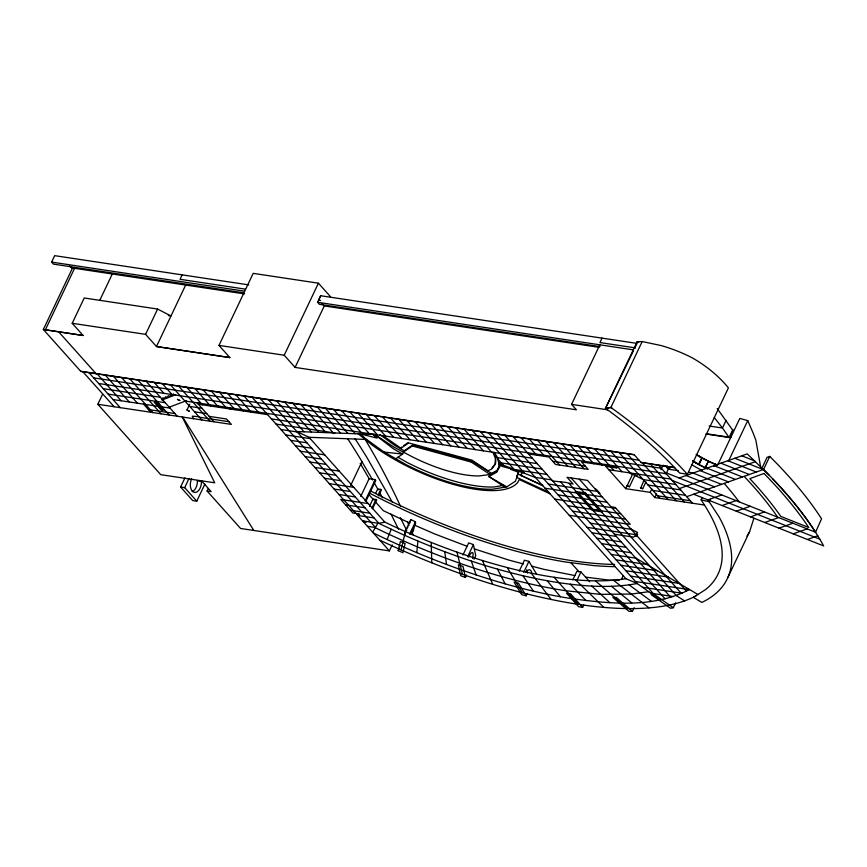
<?xml version="1.0" encoding="UTF-8"?>
<svg xmlns="http://www.w3.org/2000/svg" width="867" height="867" viewBox="0 0 867 867"><rect width="100%" height="100%" fill="white"/><g stroke="black" fill="none" stroke-linecap="round" stroke-linejoin="round"><path stroke-width="1.3" d="M416.778 552.647L417.927 541.03M404.553 535.264L405.431 531.601L401.042 549.895M398.213 550.653L400.402 541.507L405.127 543.587L402.927 552.734L398.213 550.653L399.362 548.226M410.221 521.977L410.774 519.669L415.488 521.761L413.299 530.907L411.565 534.538M516.721 477.782L518.39 472.179L517.881 470.803L501.635 466.197L501.267 464.441L499.468 465.221L497.355 470.976L490.657 474.347L479.408 475.929A77.618 27.69 25.4 0 1 411.261 456.27L393.9 447.101L374.717 434.465L296.807 431.517L309.031 437.293L384.829 522.118L386.574 522.953A269.063 95.988 25.4 0 0 404.618 531.243L406.623 532.132A269.063 95.988 25.4 0 0 430.866 542.298L432.882 543.1A268.282 95.706 25.4 0 0 456.963 552.095L457.082 552.149A269.063 95.988 25.4 0 0 481.012 560.071L482.984 560.678A269.063 95.988 25.4 0 0 506.339 567.311L508.257 567.809A269.063 95.988 25.4 0 0 530.788 573.065L532.62 573.445A269.063 95.988 25.4 0 0 554.067 577.259C577.79 580.727 602.11 582.537 625.909 578.722L637.256 583.502C611.398 588.39 584.781 586.428 558.901 582.678A279.412 99.672 25.4 0 1 548.627 580.998L546.882 580.684A279.412 99.672 25.4 0 1 536.305 578.647L534.527 578.278A279.412 99.672 25.4 0 1 523.679 575.883L521.858 575.45A279.412 99.672 25.4 0 1 510.782 572.719L508.918 572.231A279.412 99.672 25.4 0 1 497.647 569.164L497.474 569.11A275.175 98.166 25.4 0 1 484.48 565.273L484.306 565.219A279.412 99.672 25.4 0 1 472.743 561.545L470.803 560.906A279.412 99.672 25.4 0 1 459.131 556.917L457.18 556.235A279.412 99.672 25.4 0 1 445.432 551.954L443.47 551.217A279.412 99.672 25.4 0 1 431.679 546.644L429.718 545.863A279.412 99.672 25.4 0 1 406.146 535.969L404.195 535.102A279.412 99.672 25.4 0 1 392.48 529.802L390.529 528.892A279.412 99.672 25.4 0 1 378.912 523.365L362.558 520.883L366.221 522.021L363.165 521.566M542.579 485.661L521.045 475.495A100.735 35.937 25.4 0 0 521.576 472.071M753.889 518.303L749.63 531.634L728.128 576.923M186.979 409.972L189.277 411.142L186.979 409.972L189.71 404.217M510.815 469.394L518.39 472.179L515.54 481.109L506.794 486.864L492.705 489.194A98.307 35.07 25.4 0 1 405.994 464.604L384.157 452.097L365.332 438.529L360.455 433.923L377.058 438.095L372.929 434.4L375.216 435.689M548.497 492.077L516.721 477.381L519.474 470.304M629.464 486.734L627.123 485.683L629.464 486.734L635.403 474.227M644.192 479.603L640.735 488.175L642.707 488.728L645.948 481.911M642.707 488.728L640.41 487.557M387.126 539.523L391.245 529.228M182.059 274.85L180.065 279.304L245.448 289.155M636.161 343.267L320.671 295.734L318.688 300.188L320.552 300.47M601.98 338.108L599.986 342.573L635.544 347.927M692.852 460.919L698.921 464.463L702.032 457.906L698.748 464.441L707.494 468.722M705.304 467.747L708.415 461.19L705.131 467.714L707.32 468.7M713.769 466.294L714.798 464.105M713.931 466.316L714.972 464.138L717.172 464.972M243.486 292.753L53.407 264.121L51.597 262.094L54.654 255.657L248.764 284.896M634.276 454.828L80.848 371.444L43.35 329.482L72.535 268.011M74.573 268.315L45.387 329.796L83.102 335.475L72.21 323.293L84.229 297.988L157.61 309.053L170.994 315.967L168.328 315.566M99.868 300.155L112.287 274.005M182.276 416.994L214.745 482.8L160.731 474.661L97.83 404.271L102.306 394.843M330.522 296.72L318.427 283.184L253.197 273.354L218.983 345.402L229.863 357.583L156.483 346.529L145.591 334.348L157.61 309.053M185.668 285.048L156.483 346.529L229.863 357.583M162.216 399.188L162.844 397.877L164.882 398.181L165.51 396.858L167.548 397.173L168.176 395.851L170.214 396.154L170.832 394.843L172.88 395.146L173.498 393.824M204.84 484.198L196.776 501.18L192.702 500.562L180.596 487.026L184.942 477.88M196.776 501.18L184.682 487.644L189.017 478.497M392.242 544.866L389.37 550.892L240.571 528.469L207.105 491.015L208.253 488.598M600.029 344.437L571.57 404.38L576.403 409.798L295.094 367.413L284.203 355.232L318.427 283.184M600.094 346.605L319.37 304.317L317.56 302.28L320.671 295.734M295.094 367.413L324.291 305.932L321.993 303.58M350.626 485.563L361.973 461.656M360.715 496.423L369.136 478.682L360.206 463.357M365.137 500.888L375.248 479.603L369.136 478.682M365.928 501.191L375.758 480.491L375.248 479.603M369.472 506.328L372.929 499.056L375.985 499.511L376.592 500.183L372.561 508.68M375.574 493.475L377.73 488.945L380.786 489.411L381.274 490.321L378.673 495.805M371.954 508.008L375.985 499.511M378.099 495.068L380.786 489.411M383.008 435.711L400.977 448.228L401.497 447.134M500.237 465.785A77.618 27.69 25.4 0 1 491.199 473.198L471.821 460.995L412.8 444.89L404.185 450.807L402.624 454.08L395.796 458.762M403.664 451.902L412.28 445.985L412.8 444.89M405.008 531.796L410.774 519.669M409.733 533.888L415.488 521.761M415.705 523.007L414.664 525.196L434.725 533.953L467.129 546.297M412.28 445.985L471.301 462.089L471.821 460.995M490.44 473.306L488.88 476.579L504.908 487.178M462.935 555.032L468.689 542.905L473.404 544.606L475.755 555.574L474.032 559.215M467.649 556.733L473.404 544.606M465.384 577.411L463.043 566.433L458.329 564.731L460.67 575.71L465.384 577.411L466.544 574.984M520.991 475.68L521.511 474.585M519.246 571.136L524.427 560.223L528.913 561.383L536.51 573.987M523.733 572.307L528.913 561.383M606.857 409.3L605.491 408.314L637.115 341.728L642.187 341.544L661.109 345.554A263.384 202.932 87.9 0 1 691.974 357.692C705.738 365.506 718.396 375.574 728.41 387.885L687.368 474.303L679.63 473.014L674.45 467.432A320.801 114.444 25.4 0 0 609.674 411.359L606.174 408.812M633.549 350.539L605.491 408.314L610.877 407.468L642.187 341.544M526.15 595.824L518.553 583.22L514.055 582.06L521.652 594.654L526.15 595.824L527.299 593.396M572.827 579.828L576.858 571.342L580.933 571.949L589.712 581.768M576.902 580.446L580.933 571.949M704.448 505.038L654.834 497.56L650.185 492.358L625.725 488.674L632.206 475.029L629.529 472.038M582.667 607.323L570.573 593.787L566.487 593.169L578.592 606.705L582.667 607.323L583.816 604.895M650.185 492.358L651.8 488.955M660.947 469.686L663.114 465.124M654.834 497.56L656.514 494.017M666.062 473.913L668.305 469.177L665.206 465.709M621.509 579.232L623.243 575.59M696.808 454.926L701.858 457.884L698.748 464.441L692.69 460.886M698.921 464.463L702.032 457.917L696.97 454.958M632.422 611.343L616.35 597.471L612.871 597.428L628.943 611.311L632.422 611.343L634.156 607.702M726.08 420.376L722.449 428.016L729.104 437.51L732.648 430.043L717.204 408.552M701.143 499.858L709.184 501.798L719.187 517.09A331.151 118.14 25.4 0 1 701.891 602.424L693.351 597.385L705.64 589.538A320.801 114.444 25.4 0 0 705.435 506.577L701.143 499.858L702.292 497.43M717.822 464.712L739.789 418.447L747.744 420.593L753.174 433.153L755.796 439.981L760.695 467.172M709.184 501.798L710.333 499.381M728.746 460.594L747.744 420.593M673.28 607.734L653.935 594.123L651.193 594.664L670.538 608.276L673.28 607.734L675.577 602.89M762.407 467.161L767.067 457.332L769.755 456.389L776.084 462.783A450.168 160.59 25.4 0 1 821.558 518.813L815.554 532.24L664.913 472.331M686.686 496.693L763.534 469.481L769.755 456.389M634.72 348.133L637.765 341.847L637.115 341.728L638.795 342.042M372.658 532.186L378.218 522.617M746.964 536.131L749.63 531.634M491.947 468.158L495.588 463.477L495.902 457.256L493.93 452.401M403.708 445.616L408.14 442.582M400.977 448.228L408.725 442.918L471.941 460.149L487.948 470.748L491.426 469.253L495.068 464.571L495.382 458.35L492.911 452.271M698.173 594.654L689.536 589.527C652.786 608.634 609.165 603.714 569.641 598.338A310.462 110.748 25.4 0 1 562 597.049L560.06 596.702A310.462 110.748 25.4 0 1 548.312 594.437L546.329 594.025A310.462 110.748 25.4 0 1 534.289 591.37L532.262 590.893A310.462 110.748 25.4 0 1 522.021 588.379L515.811 586.764A310.462 110.748 25.4 0 1 505.353 583.903L505.158 583.849A305.758 109.069 25.4 0 1 490.722 579.579L490.527 579.524A310.462 110.748 25.4 0 1 477.684 575.439L475.528 574.734A310.462 110.748 25.4 0 1 464.723 571.06L458.22 568.763A310.462 110.748 25.4 0 1 447.339 564.785L445.161 563.962A310.462 110.748 25.4 0 1 432.059 558.89L429.88 558.023A310.462 110.748 25.4 0 1 405.875 547.977L399.34 545.094A310.462 110.748 25.4 0 1 388.503 540.163L386.346 539.166A310.462 110.748 25.4 0 1 373.428 533.01L373.374 532.988M161.858 400.034L175.708 394.778M168.512 407.479L186.145 400.782M379.789 540.163L380.591 540.542A320.801 114.444 25.4 0 0 396.956 548.074L404 551.195A320.801 114.444 25.4 0 0 429.934 562.065L432.286 563.008A320.801 114.444 25.4 0 0 458.199 572.805L465.232 575.298A320.801 114.444 25.4 0 0 490.798 583.729L493.106 584.445A320.801 114.444 25.4 0 0 518.141 591.619L524.849 593.375A320.801 114.444 25.4 0 0 551.109 599.455A320.53 114.346 25.4 0 0 576.187 604.017L583.74 605.123A320.801 114.444 25.4 0 0 599.715 607.019L604.884 607.485A320.801 114.444 25.4 0 0 624.684 608.536L629.409 608.601A320.801 114.444 25.4 0 0 647.324 608.016L651.551 607.669A320.801 114.444 25.4 0 0 663.569 606.131L671.025 604.7A320.801 114.444 25.4 0 0 684.54 600.885L687.618 599.736A320.801 114.444 25.4 0 0 696.114 595.824M679.132 477.988L747.224 453.875L769.04 475.051M679.425 488.565L755.493 461.645M707.873 499.88L721.799 494.949M722.092 505.537L736.018 500.606M736.311 511.194L750.237 506.263M750.529 516.851L764.456 511.92M764.748 522.508L778.674 517.577M778.978 528.166L792.904 523.235M793.197 533.823L807.123 528.892M807.415 539.48L817.776 535.806M384.829 522.118L378.868 523.343L268.38 399.698M648.744 591.695L631.219 594.068M503.499 485.401L493.746 487.005A98.307 35.07 25.4 0 1 407.024 462.425L397.964 457.234M605.491 408.314L610.921 407.468L612.275 408.465M631.209 594.068L600.376 594.35L566.162 590.795A294.932 105.21 25.4 0 1 554.056 588.801L552.301 588.476A294.932 105.21 25.4 0 1 541.626 586.395L539.827 586.027A294.932 105.21 25.4 0 1 528.903 583.599L527.06 583.177A294.932 105.21 25.4 0 1 515.908 580.424L514.023 579.936A294.932 105.21 25.4 0 1 502.676 576.858L500.768 576.327A294.932 105.21 25.4 0 1 489.259 572.935L487.319 572.339A294.932 105.21 25.4 0 1 459.998 563.312L458.036 562.618A294.932 105.21 25.4 0 1 446.191 558.294L444.218 557.557A294.932 105.21 25.4 0 1 432.34 552.951L430.357 552.171A294.932 105.21 25.4 0 1 418.479 547.305L416.496 546.481A294.932 105.21 25.4 0 1 404.64 541.366L402.667 540.499A294.932 105.21 25.4 0 1 390.865 535.156L388.904 534.245A294.932 105.21 25.4 0 1 375.248 527.732M309.031 437.293L366.643 439.471M619.027 580.478L608.677 580.056L585.55 577.119M106.229 384.059C104.625 385.522 110.64 385.555 106.229 384.059L97.158 373.905M310.061 414.762C308.457 416.236 314.472 416.268 310.061 414.762L300.99 404.618M367.142 423.367C365.538 424.83 371.553 424.863 367.142 423.367L358.071 413.212M424.212 431.961C422.608 433.424 428.623 433.467 424.212 431.961L415.141 421.817M481.293 440.566C479.689 442.029 485.704 442.062 481.293 440.566L472.222 430.411M198.911 416.702L192.236 416.16L193.612 418.707M384.157 452.097L402.624 454.08L393.174 448.64L374.717 434.465M51.597 262.094L244.353 291.128M317.56 302.28L633.029 349.813M244.418 293.902L71.517 267.849L69.653 265.941M324.291 305.932L598.891 347.309M72.21 323.293L145.591 334.348M218.983 345.402L284.203 355.232M571.57 404.38L607.529 409.798M709.206 426.022L722.449 428.016L714.267 417.504M732.648 430.043L733.33 430.14L729.786 437.618L705.803 433.999M43.35 329.482L83.102 335.475M707.494 433.923L730.946 437.456M714.798 464.105L708.241 461.168M80.653 371.239L634.08 454.611L641.244 462.61L674.645 467.638L641.049 462.393M93.647 377.871L639.12 460.236M668.305 469.177L678.211 470.673M688.701 472.255L693.979 473.046M98.675 383.507L105.817 384.58M107.855 384.883L309.649 415.293M311.687 415.596L366.73 423.887M368.768 424.191L423.8 432.492M425.838 432.796L480.882 441.086M482.919 441.39L661.283 468.267M103.325 388.709L160.406 397.303M184.866 400.988L666.116 473.675M198.305 404.185L267.6 414.621M528.523 453.94L548.909 457.007L555.563 464.452L588.173 469.361L581.519 461.916L616.177 467.14L616.968 468.028L605.762 466.338L625.725 488.674M108.169 394.117L165.239 402.722M189.7 406.406L201.935 408.249M271.425 418.902L532.349 458.209M552.734 461.277L585.344 466.197M608.786 469.73L670.96 479.093M162.205 409.874L155.561 402.429L154.218 402.234L160.872 409.679L164.253 410.178L157.599 402.732M634.774 475.419L637.353 475.81M113.003 399.535L170.084 408.129M194.544 411.814L206.769 413.657M276.074 424.104L334.857 432.958M497.376 457.624L537.182 463.628M675.794 484.512L643.184 479.592L630.19 472.948L610.834 451.295M209.196 416.366L226.504 418.978L231.348 424.397L97.83 404.271M148.42 409.56L174.917 413.548M199.377 417.233L228.931 421.687M280.908 429.512L297.218 431.972M498.623 462.501L542.027 469.036M648.017 485.011L680.638 489.92M285.752 434.931L310.213 438.615M514.803 469.621L546.86 474.455M652.862 490.419L685.472 495.339M290.586 440.349L306.896 442.799M535.394 477.414L551.705 479.874M657.695 495.837L690.316 500.747M552.712 481.012L565.36 482.323L573.098 484.079L567.061 477.316L587.447 480.383L686.48 591.207M595.304 489.183L596.323 489.335L599.953 493.399L598.934 493.236M295.419 445.757L311.73 448.217M548.388 484.057L598.328 491.578M300.264 451.176L324.724 454.861M545.072 488.24L602.142 496.834M305.097 456.584L321.408 459.044M558.066 494.884L606.987 502.253M611.029 506.772L615.104 507.39L630.222 524.307L626.147 523.701M309.942 462.003L326.252 464.463M554.75 499.067L615.895 508.279M314.775 467.421L339.235 471.106M567.744 505.71L620.739 513.697M319.62 472.829L335.93 475.289M572.578 511.129L625.573 519.116M324.453 478.248L340.764 480.697M569.261 515.312L626.342 523.906M329.297 483.656L353.758 487.341M590.405 523.18L631.501 529.379M334.131 489.075L350.441 491.535M587.089 527.374L637.137 534.906M614.389 534.224L633.755 537.139L634.742 535.893L635.89 536.489L637.646 534.267L636.497 533.682L637.483 532.436L630.981 529.108M338.975 494.493L355.275 496.943M376.592 500.183L373.536 499.728L368.605 494.212M591.933 532.782L616.394 536.467M368.269 503.586L340.753 499.446L352.847 512.982L358.96 513.903L359.567 514.575L356.51 514.12L389.37 550.892M596.767 538.201L621.227 541.886M345.597 504.854L364.953 507.769M601.611 543.609L626.072 547.294M350.431 510.273L369.797 513.188M606.445 549.028L630.905 552.712M180.596 487.026L184.682 487.644M207.105 491.015L211.18 491.632L201.502 480.806M357.703 515.442L374.013 517.902M611.289 554.447L635.869 558.142M616.123 559.854L646.663 564.46M367.402 526.302L375.378 527.504M620.967 565.273L657.457 570.768M625.801 570.681L668.251 577.075M630.645 576.1L679.045 583.393M635.478 581.519L689.352 589.625M642.425 587.252L682.21 593.245M650.889 593.201L673.301 596.583M574.875 575.569L543.869 569.348L531.785 566.151M523.516 563.962L508.474 559.974L474.325 548.898M535.524 477.565L498.883 463.531L499.468 465.221M741.805 455.793L754.778 460.962M734.837 458.264L763.274 469.578M727.879 460.724L756.317 472.038M720.911 463.195L749.348 474.509M713.953 465.655L742.39 476.969M706.984 468.126L735.422 479.44M700.027 470.586L728.464 481.9M693.058 473.057L721.496 484.36M686.1 475.517L714.538 486.831M672.174 480.448L819.803 539.166M693.643 494.223L823.65 545.939C810.125 521.273 792.156 499.349 772.844 479.007M409.939 523.137L383.344 510.706L375.313 501.722M518.271 474.108L542.72 485.412M550.046 493.811L519.268 479.581L517.837 482.28A100.897 35.991 25.4 0 1 372.864 445.627L358.266 433.847M701.858 457.884L708.404 461.19M506.794 486.864L488.88 476.579L496.802 472.147L499.37 465.427L497.159 456.779L494.233 452.466M404.185 450.807L394.723 445.367L380.028 434.735M635.652 558.012L689.536 589.527M684.54 600.885L676.282 595.586L571.136 477.934M471.301 462.089L489.92 474.401M637.147 583.524L660.34 599.866M610.888 407.479C638.448 427.16 664.718 449.084 687.368 474.303M629.117 584.857L651.388 601.34M613.413 580.24L649.015 607.875M611.43 586.276L631.772 602.923M360.455 433.923L362.482 435.613M595.391 580.825L627.535 608.569M591.738 586.059L609.902 602.684M603.855 607.388L575.536 579.828M763.534 469.481C782.771 488.717 800.805 509.33 815.544 532.24M570.248 584.206L586.027 600.625M667.243 466.023L670.343 469.491M658.562 465.221L692.538 503.239M650.402 463.986L684.388 502.015M642.252 462.761L676.238 500.79M627.144 453.755L668.078 499.555M618.995 452.52L659.928 498.33M602.684 450.071L622.04 471.724M594.524 448.835L613.879 470.499M586.374 447.61L601.904 464.994M578.224 446.386L593.754 463.758M570.063 445.15L585.604 462.534M561.914 443.926L584.098 468.754M553.764 442.69L575.948 467.519M545.603 441.466L567.787 466.294M579.286 479.158L681.505 593.548M537.453 440.241L559.638 465.07M529.293 439.005L544.834 456.389M569.023 483.461L670.798 597.341M521.143 437.781L536.673 455.164M560.266 481.553L665.076 598.848M512.993 436.556L653.826 594.144M504.832 435.321L637.256 583.502M496.683 434.096L625.909 578.722M488.533 432.871L524.795 473.458M480.372 431.636L514.066 469.35M482.507 441.921L491.578 452.065M497.712 458.936L503.348 465.243M464.073 429.187L483.418 450.84M455.912 427.951L475.268 449.615M570.876 562.672L578.896 571.646M447.762 426.727L467.118 448.38M439.602 425.502L458.957 447.155M431.452 424.266L450.807 445.931M423.302 423.042L442.658 444.695M425.426 433.316L434.497 443.47M554.067 577.259L578.256 604.332M406.991 420.582L426.347 442.246M398.842 419.357L418.187 441.01M390.681 418.122L410.037 439.786M382.531 416.897L401.887 438.561M374.371 415.672L393.726 437.326M366.221 414.437L385.577 436.101M368.345 424.722L377.427 434.866M349.91 411.988L369.841 434.28M341.761 410.752L362.536 433.999M333.611 409.527L355.232 433.728M325.45 408.303L347.927 433.446M317.3 407.067L340.623 433.175M309.151 405.843L333.329 432.904M311.275 416.117L326.025 432.622M292.84 403.383L318.72 432.351M284.679 402.158L311.416 432.069M276.53 400.933L304.111 431.799M260.035 398.256L375.444 527.396M355.903 513.437L252.08 397.249M265.378 413.115L266.581 414.469M243.93 396.013L259.461 413.396M235.77 394.788L251.3 412.172M227.62 393.564L243.15 410.947M219.459 392.328L235 409.712M228.693 407.588L229.907 408.942M211.31 391.104L226.84 408.487M218.495 406.059L219.709 407.414M203.16 389.879L218.69 407.252M194.999 388.644L210.54 406.027M186.849 387.419L202.379 404.802M198.12 402.982L199.323 404.336M197.091 402.83L214.03 421.785M178.7 386.194L209.955 421.167M170.539 384.959L201.805 419.942M162.389 383.734L172.067 394.561M154.228 382.51L163.906 393.336M146.079 381.274L177.334 416.258M137.929 380.049L169.184 415.022M129.768 378.814L161.034 413.797M121.618 377.589L152.874 412.573M143.586 404.141L150.836 412.258M113.469 376.365L137.463 403.22M105.308 375.129L129.313 401.995M107.443 385.414L121.163 400.76M58.436 331.573L95.934 373.536M89.008 372.68L120.264 407.653M82.885 371.759L114.151 406.731M229.712 407.75L230.915 409.094M155.561 402.429L161.945 409.831M547.196 580.738L560.418 596.767M531.211 573.152L551.109 599.455M522.909 575.699L533.433 591.164M182.644 417.06L253.814 530.463M507.238 567.549L522.422 592.746M372.691 480.036L359.209 457.007A1087.012 656.818 -81.4 0 0 347.559 438.529M373.872 482.117L378.218 489.855M392.469 502.416L367.359 458.231A1087.012 656.818 -81.4 0 0 354.993 438.637M379.432 492.12L382.488 497.788M497.474 569.11L505.158 583.849M400.359 517.664L406.699 530.474M390.995 514.066L398.549 529.238M482.399 560.505L492.803 584.347M471.334 561.079L476.113 574.919M517.881 470.803L518.325 472.309M456.963 552.095L462.479 574.333M444.717 551.683L446.548 564.482M431.213 542.428L431.777 562.802M191.65 478.736A9.049 5.473 -81.4 0 0 194.154 492.337A9.049 5.473 -81.4 0 0 201.447 481.423L197.373 480.806A9.049 5.473 -81.4 0 1 192.236 491.611M364.736 438.8A854.624 516.385 -81.4 0 1 400.641 506.566M407.49 521.815A854.624 516.385 -81.4 0 1 409.029 525.38M412.074 532.566A854.624 516.385 -81.4 0 1 413.082 534.972M405.257 531.959A9.06 0.639 -66.1 0 1 406.97 528.567M407.598 527.494A9.06 0.639 -66.1 0 1 408.01 526.941M409.983 534.05A9.06 0.639 -66.1 0 1 412.855 528.968A9.06 0.639 -66.1 0 1 411.229 534.105M525.901 572.361A9.06 4.01 -75.5 0 1 531.72 572.361M468.581 557.167A9.06 2.233 -70.2 0 1 472.439 552.474A9.06 2.233 -70.2 0 1 472.548 558.315M526.67 569.803A9.06 4.01 -75.5 0 1 527.515 573.033M706.963 468.689A48.628 17.416 25.4 0 1 693.329 461.439M614.768 566.628A283.292 101.06 25.4 0 1 593.906 565.598L565.468 561.989A283.292 101.06 25.4 0 1 369.624 493.193M614.562 564.428A283.292 101.06 25.4 0 1 370.664 491.004M702.162 470.413A48.628 17.416 25.4 0 1 691.768 464.723M717.345 465.059A48.628 17.416 25.4 0 1 696.136 454.395M521.999 472.157A100.735 35.937 25.4 0 1 521.706 473.859M724.183 483.418A372.55 132.9 25.4 0 1 739.161 501.863M744.135 476.351A411.381 146.761 25.4 0 1 777.666 517.176M177.486 399.362L179.783 400.532L177.486 399.362M763.979 473.447L749.825 478.671A416.55 148.604 25.4 0 1 779.78 514.933L780.831 516.418L808.716 527.515L807.372 525.478A444.988 158.748 25.4 0 0 765.94 475.43L763.979 473.447M585.453 492.965L575.265 491.437L592.194 510.381L602.392 511.92L585.453 492.965M584.64 493.995L578.473 493.074L593.017 509.352L599.184 510.284L584.64 493.995"/></g></svg>
